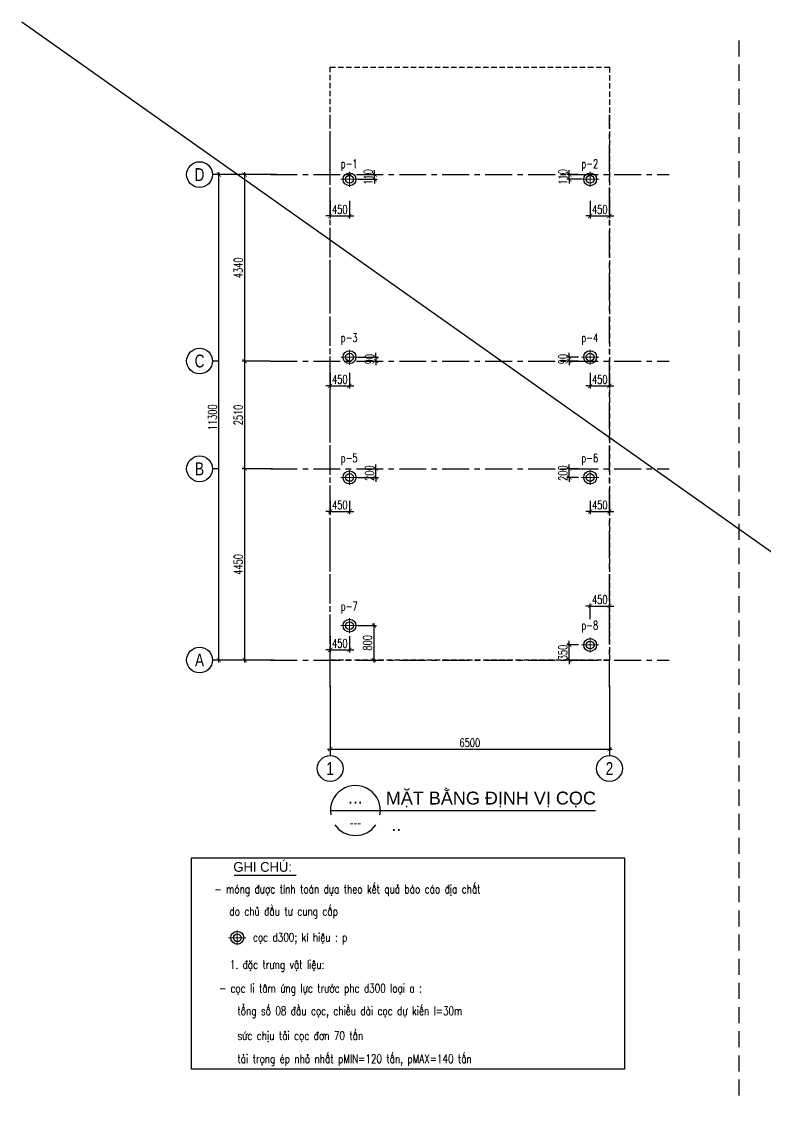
# Model space of a CAD drawing. Header units: millimetres. Extents: x -529861 to -223882, y -171969 to 61504.
# Drawn here: x -472310 to -455016, y -765 to 24795 of the extents above; entities that cross this region are included whole.
import ezdxf
from ezdxf.enums import TextEntityAlignment as Align

# ---------------------------------------------------------------- set-up
doc = ezdxf.new("R2010")
doc.units = ezdxf.units.MM
doc.header["$LTSCALE"] = 5000
for name, pattern in [('CENTER', [2, 1.25, -0.25, 0.25, -0.25]), ('HIDDEN', [0.375, 0.25, -0.125]), ('HIDDEN2', [0.1875, 0.125, -0.0625])]:
    doc.linetypes.add(name, pattern=pattern)
doc.layers.get('Defpoints').update_dxf_attribs({"color": 143})
for name, color, linetype, lineweight in [('01- Axis', 5, 'CENTER', 15), ('S-Concrete', 4, 'Continuous', 25), ('S-dims', 8, 'Continuous', 18), ('S-hidden', 9, 'HIDDEN2', 25), ('S-text', 2, 'Continuous', 20), ('S-TEXT35', 3, 'Continuous', 30)]:
    doc.layers.add(name, color=color, linetype=linetype, lineweight=lineweight)
for name, color, linetype in [('KCS_AXIS', 18, 'CENTER'), ('KCS_CHI', 1, 'Continuous'), ('KCS_DIM', 1, 'Continuous'), ('KCS_HIDDEN', 8, 'HIDDEN'), ('KCS_TEXT', 2, 'Continuous')]:
    doc.layers.add(name, color=color, linetype=linetype)
doc.layers.add('KCS_Plotter', color=11, linetype='Continuous', plot=False)
doc.styles.add('.VnArialH', font='')
doc.styles.add('AVH', font='')
doc.styles.add('s-text', font='vnsimli.shx', dxfattribs={"width": 0.7})
doc.styles.add('style1', font='arial.ttf', dxfattribs={"width": 0.75})
doc.styles.add('VNAVANTH', font='')
doc.styles.add('vnsimpli', font='vnsimli.shx', dxfattribs={"width": 0.65})
doc.styles.get('.VnArialH').set_extended_font_data('.VnArialH')
doc.styles.get('AVH').set_extended_font_data('.VnAvantH')
doc.styles.get('VNAVANTH').set_extended_font_data('.VnAvantH')
doc.dimstyles.new('1-100s', dxfattribs={"dimtxt": 200, "dimasz": 100, "dimexe": 60, "dimexo": 0, "dimgap": 50, "dimtad": 1, "dimdec": 0, "dimzin": 0, "dimdsep": 46, "dimtxsty": 's-text', "dimblk1": 'ARCHTICK', "dimblk2": 'ARCHTICK', "dimsah": 1, "dimcen": 80, "dimdle": 60, "dimclrd": 9, "dimclre": 9, "dimclrt": 2, "dimadec": 0, "dimazin": 0, "dimtfac": 0.0001, "dimtdec": 0, "dimtix": 1, "dimtmove": 1, "dimatfit": 3, "dimldrblk": 'ARCHTICK', "dimfxl": 200, "dimtolj": 1, "dimtzin": 0, "dimarcsym": 0})

# ---------------------------------------------------------------- blocks, each defined once
blk = doc.blocks.new('D350')
at = {"color": 2, "ltscale": 0.15}
blk.add_circle((0, 0), 150, dxfattribs=at)
at = {"ltscale": 0.15}
blk.add_circle((0, 0), 90.1, dxfattribs=at)
at = {"layer": '01- Axis', "ltscale": 100}
for p, q in [((202, 0), (-202, 0)), ((0, -172), (0, 172))]:
    blk.add_line(p, q, dxfattribs=at)
blk = doc.blocks.new('mb coc LK-A1')
for p in [(0, 90), (5600, 90), (0, -4050), (5600, -4050), (0, -6850), (5600, -6850), (0, -10300), (5600, -10750)]:
    blk.add_blockref('D350', p)
blk = doc.blocks.new('_ArchTick')
at = {"color": 0, "linetype": 'ByBlock', "const_width": 0.15}
blk.add_lwpolyline([(-0.5, -0.5), (0.5, 0.5)], dxfattribs=at)
blk = doc.blocks.new('*D825')
at = {"layer": 'Defpoints', "color": 0, "linetype": 'ByBlock', "ltscale": 1500, "transparency": 16777216}
for p in [(-465137, 20631), (-464687, 20631), (-464687, 20279)]:
    blk.add_point(p, dxfattribs=at)
at = {"layer": 'S-dims', "color": 9, "linetype": 'ByBlock', "lineweight": -2, "ltscale": 1500, "transparency": 16777216}
for p, q in [((-465137, 20631), (-465137, 20219)), ((-464687, 20631), (-464687, 20219)), ((-465137, 20279), (-465237, 20279)), ((-465137, 20279), (-464687, 20279)), ((-464687, 20279), (-464587, 20279))]:
    blk.add_line(p, q, dxfattribs=at)
at = {"layer": 'S-dims', "color": 9, "linetype": 'ByBlock', "lineweight": -2, "ltscale": 1500, "transparency": 16777216, "xscale": 100, "yscale": 100, "zscale": 100}
blk.add_blockref('_ArchTick', (-465137, 20279), dxfattribs=at)
at = {"layer": 'S-dims', "color": 9, "linetype": 'ByBlock', "lineweight": -2, "ltscale": 1500, "transparency": 16777216, "xscale": 100, "yscale": 100, "zscale": 100, "rotation": 180}
blk.add_blockref('_ArchTick', (-464687, 20279), dxfattribs=at)
at = {"layer": 'S-dims', "color": 2, "linetype": 'ByBlock', "ltscale": 1500, "transparency": 16777216, "insert": (-464912, 20429), "char_height": 200, "attachment_point": 5, "style": 's-text'}
blk.add_mtext('\\A1;450', dxfattribs=at)
blk = doc.blocks.new('*D826')
at = {"layer": 'Defpoints', "color": 0, "linetype": 'ByBlock', "ltscale": 1500, "transparency": 16777216}
for p in [(-464485, 21243), (-464102, 21243), (-464485, 21133)]:
    blk.add_point(p, dxfattribs=at)
at = {"layer": 'S-dims', "color": 9, "linetype": 'ByBlock', "lineweight": -2, "ltscale": 1500, "transparency": 16777216}
for p, q in [((-464485, 21243), (-464042, 21243)), ((-464102, 21243), (-464102, 21343)), ((-464102, 21133), (-464102, 21243)), ((-464485, 21133), (-464042, 21133)), ((-464102, 21133), (-464102, 21033))]:
    blk.add_line(p, q, dxfattribs=at)
at = {"layer": 'S-dims', "color": 9, "linetype": 'ByBlock', "lineweight": -2, "ltscale": 1500, "transparency": 16777216, "xscale": 100, "yscale": 100, "zscale": 100}
for p, rotation in [((-464102, 21243), 270), ((-464102, 21133), 90)]:
    blk.add_blockref('_ArchTick', p, dxfattribs=dict(at, rotation=rotation))
at = {"layer": 'S-dims', "color": 2, "linetype": 'ByBlock', "ltscale": 1500, "transparency": 16777216, "insert": (-464252, 21188), "char_height": 200, "attachment_point": 5, "rotation": 90, "style": 's-text'}
blk.add_mtext('\\A1;110', dxfattribs=at)
blk = doc.blocks.new('*D827')
at = {"layer": 'Defpoints', "color": 0, "linetype": 'ByBlock', "ltscale": 1500, "transparency": 16777216}
for p in [(-459087, 20631), (-458637, 20631), (-458637, 20279)]:
    blk.add_point(p, dxfattribs=at)
at = {"layer": 'S-dims', "color": 9, "linetype": 'ByBlock', "lineweight": -2, "ltscale": 1500, "transparency": 16777216}
for p, q in [((-459087, 20631), (-459087, 20219)), ((-458637, 20631), (-458637, 20219)), ((-459087, 20279), (-459187, 20279)), ((-459087, 20279), (-458637, 20279)), ((-458637, 20279), (-458537, 20279))]:
    blk.add_line(p, q, dxfattribs=at)
at = {"layer": 'S-dims', "color": 9, "linetype": 'ByBlock', "lineweight": -2, "ltscale": 1500, "transparency": 16777216, "xscale": 100, "yscale": 100, "zscale": 100}
blk.add_blockref('_ArchTick', (-459087, 20279), dxfattribs=at)
at = {"layer": 'S-dims', "color": 9, "linetype": 'ByBlock', "lineweight": -2, "ltscale": 1500, "transparency": 16777216, "xscale": 100, "yscale": 100, "zscale": 100, "rotation": 180}
blk.add_blockref('_ArchTick', (-458637, 20279), dxfattribs=at)
at = {"layer": 'S-dims', "color": 2, "linetype": 'ByBlock', "ltscale": 1500, "transparency": 16777216, "insert": (-458862, 20429), "char_height": 200, "attachment_point": 5, "style": 's-text'}
blk.add_mtext('\\A1;450', dxfattribs=at)
blk = doc.blocks.new('*D828')
at = {"layer": 'Defpoints', "color": 0, "linetype": 'ByBlock', "ltscale": 1500, "transparency": 16777216}
for p in [(-459571, 21243), (-459359, 21243), (-459289, 21133)]:
    blk.add_point(p, dxfattribs=at)
at = {"layer": 'S-dims', "color": 9, "linetype": 'ByBlock', "lineweight": -2, "ltscale": 1500, "transparency": 16777216}
for p, q in [((-459359, 21243), (-459631, 21243)), ((-459571, 21243), (-459571, 21343)), ((-459571, 21133), (-459571, 21243)), ((-459289, 21133), (-459631, 21133)), ((-459571, 21133), (-459571, 21033))]:
    blk.add_line(p, q, dxfattribs=at)
at = {"layer": 'S-dims', "color": 9, "linetype": 'ByBlock', "lineweight": -2, "ltscale": 1500, "transparency": 16777216, "xscale": 100, "yscale": 100, "zscale": 100}
for p, rotation in [((-459571, 21243), 270), ((-459571, 21133), 90)]:
    blk.add_blockref('_ArchTick', p, dxfattribs=dict(at, rotation=rotation))
at = {"layer": 'S-dims', "color": 2, "linetype": 'ByBlock', "ltscale": 1500, "transparency": 16777216, "insert": (-459721, 21188), "char_height": 200, "attachment_point": 5, "rotation": 90, "style": 's-text'}
blk.add_mtext('\\A1;110', dxfattribs=at)
blk = doc.blocks.new('*D829')
at = {"layer": 'Defpoints', "color": 0, "linetype": 'ByBlock', "ltscale": 1500, "transparency": 16777216}
for p in [(-465137, 16628), (-464687, 16628), (-464687, 16324)]:
    blk.add_point(p, dxfattribs=at)
at = {"layer": 'S-dims', "color": 9, "linetype": 'ByBlock', "lineweight": -2, "ltscale": 1500, "transparency": 16777216}
for p, q in [((-465137, 16628), (-465137, 16264)), ((-464687, 16628), (-464687, 16264)), ((-465137, 16324), (-465237, 16324)), ((-465137, 16324), (-464687, 16324)), ((-464687, 16324), (-464587, 16324))]:
    blk.add_line(p, q, dxfattribs=at)
at = {"layer": 'S-dims', "color": 9, "linetype": 'ByBlock', "lineweight": -2, "ltscale": 1500, "transparency": 16777216, "xscale": 100, "yscale": 100, "zscale": 100}
blk.add_blockref('_ArchTick', (-465137, 16324), dxfattribs=at)
at = {"layer": 'S-dims', "color": 9, "linetype": 'ByBlock', "lineweight": -2, "ltscale": 1500, "transparency": 16777216, "xscale": 100, "yscale": 100, "zscale": 100, "rotation": 180}
blk.add_blockref('_ArchTick', (-464687, 16324), dxfattribs=at)
at = {"layer": 'S-dims', "color": 2, "linetype": 'ByBlock', "ltscale": 1500, "transparency": 16777216, "insert": (-464912, 16474), "char_height": 200, "attachment_point": 5, "style": 's-text'}
blk.add_mtext('\\A1;450', dxfattribs=at)
blk = doc.blocks.new('*D830')
at = {"layer": 'Defpoints', "color": 0, "linetype": 'ByBlock', "ltscale": 1500, "transparency": 16777216}
for p in [(-464485, 16993), (-464485, 16903), (-464071, 16903)]:
    blk.add_point(p, dxfattribs=at)
at = {"layer": 'S-dims', "color": 9, "linetype": 'ByBlock', "lineweight": -2, "ltscale": 1500, "transparency": 16777216}
for p, q in [((-464485, 16993), (-464011, 16993)), ((-464485, 16903), (-464011, 16903)), ((-464071, 16993), (-464071, 17093)), ((-464071, 16993), (-464071, 16903)), ((-464071, 16903), (-464071, 16803))]:
    blk.add_line(p, q, dxfattribs=at)
at = {"layer": 'S-dims', "color": 9, "linetype": 'ByBlock', "lineweight": -2, "ltscale": 1500, "transparency": 16777216, "xscale": 100, "yscale": 100, "zscale": 100}
for p, rotation in [((-464071, 16993), 270), ((-464071, 16903), 90)]:
    blk.add_blockref('_ArchTick', p, dxfattribs=dict(at, rotation=rotation))
at = {"layer": 'S-dims', "color": 2, "linetype": 'ByBlock', "ltscale": 1500, "transparency": 16777216, "insert": (-464221, 16948), "char_height": 200, "attachment_point": 5, "rotation": 90, "style": 's-text'}
blk.add_mtext('\\A1;90', dxfattribs=at)
blk = doc.blocks.new('*D831')
at = {"layer": 'Defpoints', "color": 0, "linetype": 'ByBlock', "ltscale": 1500, "transparency": 16777216}
for p in [(-459087, 16628), (-458637, 16628), (-458637, 16324)]:
    blk.add_point(p, dxfattribs=at)
at = {"layer": 'S-dims', "color": 9, "linetype": 'ByBlock', "lineweight": -2, "ltscale": 1500, "transparency": 16777216}
for p, q in [((-459087, 16628), (-459087, 16264)), ((-458637, 16628), (-458637, 16264)), ((-459087, 16324), (-459187, 16324)), ((-459087, 16324), (-458637, 16324)), ((-458637, 16324), (-458537, 16324))]:
    blk.add_line(p, q, dxfattribs=at)
at = {"layer": 'S-dims', "color": 9, "linetype": 'ByBlock', "lineweight": -2, "ltscale": 1500, "transparency": 16777216, "xscale": 100, "yscale": 100, "zscale": 100}
blk.add_blockref('_ArchTick', (-459087, 16324), dxfattribs=at)
at = {"layer": 'S-dims', "color": 9, "linetype": 'ByBlock', "lineweight": -2, "ltscale": 1500, "transparency": 16777216, "xscale": 100, "yscale": 100, "zscale": 100, "rotation": 180}
blk.add_blockref('_ArchTick', (-458637, 16324), dxfattribs=at)
at = {"layer": 'S-dims', "color": 2, "linetype": 'ByBlock', "ltscale": 1500, "transparency": 16777216, "insert": (-458862, 16474), "char_height": 200, "attachment_point": 5, "style": 's-text'}
blk.add_mtext('\\A1;450', dxfattribs=at)
blk = doc.blocks.new('*D832')
at = {"layer": 'Defpoints', "color": 0, "linetype": 'ByBlock', "ltscale": 1500, "transparency": 16777216}
for p in [(-459571, 16903), (-459359, 16993), (-459359, 16903)]:
    blk.add_point(p, dxfattribs=at)
at = {"layer": 'S-dims', "color": 9, "linetype": 'ByBlock', "lineweight": -2, "ltscale": 1500, "transparency": 16777216}
for p, q in [((-459359, 16993), (-459631, 16993)), ((-459359, 16903), (-459631, 16903)), ((-459571, 16993), (-459571, 17093)), ((-459571, 16993), (-459571, 16903)), ((-459571, 16903), (-459571, 16803))]:
    blk.add_line(p, q, dxfattribs=at)
at = {"layer": 'S-dims', "color": 9, "linetype": 'ByBlock', "lineweight": -2, "ltscale": 1500, "transparency": 16777216, "xscale": 100, "yscale": 100, "zscale": 100}
for p, rotation in [((-459571, 16993), 270), ((-459571, 16903), 90)]:
    blk.add_blockref('_ArchTick', p, dxfattribs=dict(at, rotation=rotation))
at = {"layer": 'S-dims', "color": 2, "linetype": 'ByBlock', "ltscale": 1500, "transparency": 16777216, "insert": (-459721, 16948), "char_height": 200, "attachment_point": 5, "rotation": 90, "style": 's-text'}
blk.add_mtext('\\A1;90', dxfattribs=at)
blk = doc.blocks.new('*D833')
at = {"layer": 'Defpoints', "color": 0, "linetype": 'ByBlock', "ltscale": 1500, "transparency": 16777216}
for p in [(-465137, 13651), (-464687, 13651), (-464687, 13401)]:
    blk.add_point(p, dxfattribs=at)
at = {"layer": 'S-dims', "color": 9, "linetype": 'ByBlock', "lineweight": -2, "ltscale": 1500, "transparency": 16777216}
for p, q in [((-465137, 13651), (-465137, 13341)), ((-464687, 13651), (-464687, 13341)), ((-465137, 13401), (-465237, 13401)), ((-465137, 13401), (-464687, 13401)), ((-464687, 13401), (-464587, 13401))]:
    blk.add_line(p, q, dxfattribs=at)
at = {"layer": 'S-dims', "color": 9, "linetype": 'ByBlock', "lineweight": -2, "ltscale": 1500, "transparency": 16777216, "xscale": 100, "yscale": 100, "zscale": 100}
blk.add_blockref('_ArchTick', (-465137, 13401), dxfattribs=at)
at = {"layer": 'S-dims', "color": 9, "linetype": 'ByBlock', "lineweight": -2, "ltscale": 1500, "transparency": 16777216, "xscale": 100, "yscale": 100, "zscale": 100, "rotation": 180}
blk.add_blockref('_ArchTick', (-464687, 13401), dxfattribs=at)
at = {"layer": 'S-dims', "color": 2, "linetype": 'ByBlock', "ltscale": 1500, "transparency": 16777216, "insert": (-464912, 13551), "char_height": 200, "attachment_point": 5, "style": 's-text'}
blk.add_mtext('\\A1;450', dxfattribs=at)
blk = doc.blocks.new('*D834')
at = {"layer": 'Defpoints', "color": 0, "linetype": 'ByBlock', "ltscale": 1500, "transparency": 16777216}
for p in [(-464485, 14393), (-464071, 14393), (-464485, 14193)]:
    blk.add_point(p, dxfattribs=at)
at = {"layer": 'S-dims', "color": 9, "linetype": 'ByBlock', "lineweight": -2, "ltscale": 1500, "transparency": 16777216}
for p, q in [((-464485, 14393), (-464011, 14393)), ((-464071, 14393), (-464071, 14493)), ((-464071, 14193), (-464071, 14393)), ((-464485, 14193), (-464011, 14193)), ((-464071, 14193), (-464071, 14093))]:
    blk.add_line(p, q, dxfattribs=at)
at = {"layer": 'S-dims', "color": 9, "linetype": 'ByBlock', "lineweight": -2, "ltscale": 1500, "transparency": 16777216, "xscale": 100, "yscale": 100, "zscale": 100}
for p, rotation in [((-464071, 14393), 270), ((-464071, 14193), 90)]:
    blk.add_blockref('_ArchTick', p, dxfattribs=dict(at, rotation=rotation))
at = {"layer": 'S-dims', "color": 2, "linetype": 'ByBlock', "ltscale": 1500, "transparency": 16777216, "insert": (-464221, 14293), "char_height": 200, "attachment_point": 5, "rotation": 90, "style": 's-text'}
blk.add_mtext('\\A1;200', dxfattribs=at)
blk = doc.blocks.new('*D835')
at = {"layer": 'Defpoints', "color": 0, "linetype": 'ByBlock', "ltscale": 1500, "transparency": 16777216}
for p in [(-459087, 13651), (-458637, 13651), (-458637, 13401)]:
    blk.add_point(p, dxfattribs=at)
at = {"layer": 'S-dims', "color": 9, "linetype": 'ByBlock', "lineweight": -2, "ltscale": 1500, "transparency": 16777216}
for p, q in [((-459087, 13651), (-459087, 13341)), ((-458637, 13651), (-458637, 13341)), ((-459087, 13401), (-459187, 13401)), ((-459087, 13401), (-458637, 13401)), ((-458637, 13401), (-458537, 13401))]:
    blk.add_line(p, q, dxfattribs=at)
at = {"layer": 'S-dims', "color": 9, "linetype": 'ByBlock', "lineweight": -2, "ltscale": 1500, "transparency": 16777216, "xscale": 100, "yscale": 100, "zscale": 100}
blk.add_blockref('_ArchTick', (-459087, 13401), dxfattribs=at)
at = {"layer": 'S-dims', "color": 9, "linetype": 'ByBlock', "lineweight": -2, "ltscale": 1500, "transparency": 16777216, "xscale": 100, "yscale": 100, "zscale": 100, "rotation": 180}
blk.add_blockref('_ArchTick', (-458637, 13401), dxfattribs=at)
at = {"layer": 'S-dims', "color": 2, "linetype": 'ByBlock', "ltscale": 1500, "transparency": 16777216, "insert": (-458862, 13551), "char_height": 200, "attachment_point": 5, "style": 's-text'}
blk.add_mtext('\\A1;450', dxfattribs=at)
blk = doc.blocks.new('*D836')
at = {"layer": 'Defpoints', "color": 0, "linetype": 'ByBlock', "ltscale": 1500, "transparency": 16777216}
for p in [(-459571, 14393), (-459359, 14393), (-459359, 14193)]:
    blk.add_point(p, dxfattribs=at)
at = {"layer": 'S-dims', "color": 9, "linetype": 'ByBlock', "lineweight": -2, "ltscale": 1500, "transparency": 16777216}
for p, q in [((-459359, 14393), (-459631, 14393)), ((-459571, 14393), (-459571, 14493)), ((-459571, 14193), (-459571, 14393)), ((-459359, 14193), (-459631, 14193)), ((-459571, 14193), (-459571, 14093))]:
    blk.add_line(p, q, dxfattribs=at)
at = {"layer": 'S-dims', "color": 9, "linetype": 'ByBlock', "lineweight": -2, "ltscale": 1500, "transparency": 16777216, "xscale": 100, "yscale": 100, "zscale": 100}
for p, rotation in [((-459571, 14393), 270), ((-459571, 14193), 90)]:
    blk.add_blockref('_ArchTick', p, dxfattribs=dict(at, rotation=rotation))
at = {"layer": 'S-dims', "color": 2, "linetype": 'ByBlock', "ltscale": 1500, "transparency": 16777216, "insert": (-459721, 14293), "char_height": 200, "attachment_point": 5, "rotation": 90, "style": 's-text'}
blk.add_mtext('\\A1;200', dxfattribs=at)
blk = doc.blocks.new('*D837')
at = {"layer": 'Defpoints', "color": 0, "linetype": 'ByBlock', "ltscale": 1500, "transparency": 16777216}
for p in [(-465137, 10495), (-464687, 10495), (-464687, 10179)]:
    blk.add_point(p, dxfattribs=at)
at = {"layer": 'S-dims', "color": 9, "linetype": 'ByBlock', "lineweight": -2, "ltscale": 1500, "transparency": 16777216}
for p, q in [((-465137, 10495), (-465137, 10119)), ((-464687, 10495), (-464687, 10119)), ((-465137, 10179), (-465237, 10179)), ((-465137, 10179), (-464687, 10179)), ((-464687, 10179), (-464587, 10179))]:
    blk.add_line(p, q, dxfattribs=at)
at = {"layer": 'S-dims', "color": 9, "linetype": 'ByBlock', "lineweight": -2, "ltscale": 1500, "transparency": 16777216, "xscale": 100, "yscale": 100, "zscale": 100}
blk.add_blockref('_ArchTick', (-465137, 10179), dxfattribs=at)
at = {"layer": 'S-dims', "color": 9, "linetype": 'ByBlock', "lineweight": -2, "ltscale": 1500, "transparency": 16777216, "xscale": 100, "yscale": 100, "zscale": 100, "rotation": 180}
blk.add_blockref('_ArchTick', (-464687, 10179), dxfattribs=at)
at = {"layer": 'S-dims', "color": 2, "linetype": 'ByBlock', "ltscale": 1500, "transparency": 16777216, "insert": (-464912, 10329), "char_height": 200, "attachment_point": 5, "style": 's-text'}
blk.add_mtext('\\A1;450', dxfattribs=at)
blk = doc.blocks.new('*D838')
at = {"layer": 'Defpoints', "color": 0, "linetype": 'ByBlock', "ltscale": 1500, "transparency": 16777216}
for p in [(-464485, 10743), (-464485, 9943), (-464119, 9943)]:
    blk.add_point(p, dxfattribs=at)
at = {"layer": 'S-dims', "color": 9, "linetype": 'ByBlock', "lineweight": -2, "ltscale": 1500, "transparency": 16777216}
for p, q in [((-464485, 10743), (-464059, 10743)), ((-464119, 10803), (-464119, 9883)), ((-464485, 9943), (-464059, 9943))]:
    blk.add_line(p, q, dxfattribs=at)
at = {"layer": 'S-dims', "color": 9, "linetype": 'ByBlock', "lineweight": -2, "ltscale": 1500, "transparency": 16777216, "xscale": 100, "yscale": 100, "zscale": 100}
for p, rotation in [((-464119, 10743), 90), ((-464119, 9943), 270)]:
    blk.add_blockref('_ArchTick', p, dxfattribs=dict(at, rotation=rotation))
at = {"layer": 'S-dims', "color": 2, "linetype": 'ByBlock', "ltscale": 1500, "transparency": 16777216, "insert": (-464269, 10343), "char_height": 200, "attachment_point": 5, "rotation": 90, "style": 's-text'}
blk.add_mtext('\\A1;800', dxfattribs=at)
blk = doc.blocks.new('*D839')
at = {"layer": 'Defpoints', "color": 0, "linetype": 'ByBlock', "ltscale": 1500, "transparency": 16777216}
for p in [(-458637, 11199), (-459087, 10896), (-458637, 10896)]:
    blk.add_point(p, dxfattribs=at)
at = {"layer": 'S-dims', "color": 9, "linetype": 'ByBlock', "lineweight": -2, "ltscale": 1500, "transparency": 16777216}
for p, q in [((-459087, 10896), (-459087, 11259)), ((-458637, 10896), (-458637, 11259)), ((-459087, 11199), (-459187, 11199)), ((-459087, 11199), (-458637, 11199)), ((-458637, 11199), (-458537, 11199))]:
    blk.add_line(p, q, dxfattribs=at)
at = {"layer": 'S-dims', "color": 9, "linetype": 'ByBlock', "lineweight": -2, "ltscale": 1500, "transparency": 16777216, "xscale": 100, "yscale": 100, "zscale": 100}
blk.add_blockref('_ArchTick', (-459087, 11199), dxfattribs=at)
at = {"layer": 'S-dims', "color": 9, "linetype": 'ByBlock', "lineweight": -2, "ltscale": 1500, "transparency": 16777216, "xscale": 100, "yscale": 100, "zscale": 100, "rotation": 180}
blk.add_blockref('_ArchTick', (-458637, 11199), dxfattribs=at)
at = {"layer": 'S-dims', "color": 2, "linetype": 'ByBlock', "ltscale": 1500, "transparency": 16777216, "insert": (-458862, 11349), "char_height": 200, "attachment_point": 5, "style": 's-text'}
blk.add_mtext('\\A1;450', dxfattribs=at)
blk = doc.blocks.new('*D840')
at = {"layer": 'Defpoints', "color": 0, "linetype": 'ByBlock', "ltscale": 1500, "transparency": 16777216}
for p in [(-459571, 10293), (-459359, 10293), (-459359, 9943)]:
    blk.add_point(p, dxfattribs=at)
at = {"layer": 'S-dims', "color": 9, "linetype": 'ByBlock', "lineweight": -2, "ltscale": 1500, "transparency": 16777216}
for p, q in [((-459359, 10293), (-459631, 10293)), ((-459571, 10293), (-459571, 10393)), ((-459571, 9943), (-459571, 10293)), ((-459359, 9943), (-459631, 9943)), ((-459571, 9943), (-459571, 9843))]:
    blk.add_line(p, q, dxfattribs=at)
at = {"layer": 'S-dims', "color": 9, "linetype": 'ByBlock', "lineweight": -2, "ltscale": 1500, "transparency": 16777216, "xscale": 100, "yscale": 100, "zscale": 100}
for p, rotation in [((-459571, 10293), 270), ((-459571, 9943), 90)]:
    blk.add_blockref('_ArchTick', p, dxfattribs=dict(at, rotation=rotation))
at = {"layer": 'S-dims', "color": 2, "linetype": 'ByBlock', "ltscale": 1500, "transparency": 16777216, "insert": (-459721, 10118), "char_height": 200, "attachment_point": 5, "rotation": 90, "style": 's-text'}
blk.add_mtext('\\A1;350', dxfattribs=at)
blk = doc.blocks.new('*U823')
blk.add_line((1, 0), (96.96, 0))
for major_axis, start_param, end_param in [((9.04, 0), -0.176637, 3.316767), ((-9.04, 0.01), 0.612827, 2.529211)]:
    blk.add_ellipse((10.04, 0), major_axis=major_axis, ratio=1, start_param=start_param, end_param=end_param)
at = {"layer": 'S-TEXT35', "style": 'VNAVANTH'}
for tag, p in [('VIET_NAME', (21.64, 3.33)), ('ENGLISH_NAME', (21.64, -7.83))]:
    blk.add_attdef(tag, p, '', height=5, dxfattribs=at)
for tag, height, p in [('VIEW-NUMBER', 5, (10.04, 1.5)), ('SHEET_NUMBER', 2.5, (10.04, -5))]:
    blk.add_attdef(tag, text='', height=height, dxfattribs=at).set_placement(p, align=Align.CENTER)
blk = doc.blocks.new('*D1159')
at = {"layer": 'Defpoints', "color": 0, "ltscale": 1500, "transparency": 16777216}
for p in [(-30105, -46736), (-23605, -46736), (-23605, -48212)]:
    blk.add_point(p, dxfattribs=at)
at = {"layer": 'KCS_DIM', "color": 9, "lineweight": -2, "ltscale": 1500, "transparency": 16777216}
for p, q in [((-30105, -46736), (-30105, -48272)), ((-23605, -46736), (-23605, -48272)), ((-30165, -48212), (-23545, -48212))]:
    blk.add_line(p, q, dxfattribs=at)
at = {"layer": 'KCS_DIM', "color": 9, "lineweight": -2, "ltscale": 1500, "transparency": 16777216, "xscale": 100, "yscale": 100, "zscale": 100, "rotation": 180}
blk.add_blockref('_ArchTick', (-30105, -48212), dxfattribs=at)
at = {"layer": 'KCS_DIM', "color": 9, "lineweight": -2, "ltscale": 1500, "transparency": 16777216, "xscale": 100, "yscale": 100, "zscale": 100}
blk.add_blockref('_ArchTick', (-23605, -48212), dxfattribs=at)
at = {"layer": 'KCS_DIM', "color": 2, "ltscale": 1500, "transparency": 16777216, "insert": (-26855, -48062), "char_height": 200, "attachment_point": 5, "style": 's-text'}
blk.add_mtext('\\A1;6500', dxfattribs=at)
blk = doc.blocks.new('*D1160')
at = {"layer": 'Defpoints', "color": 0, "ltscale": 1500, "transparency": 16777216}
for p in [(-32095, -41688), (-31449, -41688), (-31412, -46138)]:
    blk.add_point(p, dxfattribs=at)
at = {"layer": 'KCS_DIM', "color": 9, "lineweight": -2, "ltscale": 1500, "transparency": 16777216}
for p, q in [((-32095, -46198), (-32095, -41628)), ((-31449, -41688), (-32155, -41688)), ((-31412, -46138), (-32155, -46138))]:
    blk.add_line(p, q, dxfattribs=at)
at = {"layer": 'KCS_DIM', "color": 9, "lineweight": -2, "ltscale": 1500, "transparency": 16777216, "xscale": 100, "yscale": 100, "zscale": 100}
for p, rotation in [((-32095, -41688), 90), ((-32095, -46138), 270)]:
    blk.add_blockref('_ArchTick', p, dxfattribs=dict(at, rotation=rotation))
at = {"layer": 'KCS_DIM', "color": 2, "ltscale": 1500, "transparency": 16777216, "insert": (-32245, -43913), "char_height": 200, "attachment_point": 5, "rotation": 90, "style": 's-text'}
blk.add_mtext('\\A1;4450', dxfattribs=at)
blk = doc.blocks.new('*D1161')
at = {"layer": 'Defpoints', "color": 0, "ltscale": 1500, "transparency": 16777216}
for p in [(-32095, -39178), (-31495, -39178), (-31449, -41688)]:
    blk.add_point(p, dxfattribs=at)
at = {"layer": 'KCS_DIM', "color": 9, "lineweight": -2, "ltscale": 1500, "transparency": 16777216}
for p, q in [((-31495, -39178), (-32155, -39178)), ((-32095, -41748), (-32095, -39118)), ((-31449, -41688), (-32155, -41688))]:
    blk.add_line(p, q, dxfattribs=at)
at = {"layer": 'KCS_DIM', "color": 9, "lineweight": -2, "ltscale": 1500, "transparency": 16777216, "xscale": 100, "yscale": 100, "zscale": 100}
for p, rotation in [((-32095, -39178), 90), ((-32095, -41688), 270)]:
    blk.add_blockref('_ArchTick', p, dxfattribs=dict(at, rotation=rotation))
at = {"layer": 'KCS_DIM', "color": 2, "ltscale": 1500, "transparency": 16777216, "insert": (-32245, -40433), "char_height": 200, "attachment_point": 5, "rotation": 90, "style": 's-text'}
blk.add_mtext('\\A1;2510', dxfattribs=at)
blk = doc.blocks.new('*D1162')
at = {"layer": 'Defpoints', "color": 0, "ltscale": 1500, "transparency": 16777216}
for p in [(-32095, -34838), (-31346, -34838), (-31495, -39178)]:
    blk.add_point(p, dxfattribs=at)
at = {"layer": 'KCS_DIM', "color": 9, "lineweight": -2, "ltscale": 1500, "transparency": 16777216}
for p, q in [((-31346, -34838), (-32155, -34838)), ((-32095, -39238), (-32095, -34778)), ((-31495, -39178), (-32155, -39178))]:
    blk.add_line(p, q, dxfattribs=at)
at = {"layer": 'KCS_DIM', "color": 9, "lineweight": -2, "ltscale": 1500, "transparency": 16777216, "xscale": 100, "yscale": 100, "zscale": 100}
for p, rotation in [((-32095, -34838), 90), ((-32095, -39178), 270)]:
    blk.add_blockref('_ArchTick', p, dxfattribs=dict(at, rotation=rotation))
at = {"layer": 'KCS_DIM', "color": 2, "ltscale": 1500, "transparency": 16777216, "insert": (-32245, -37008), "char_height": 200, "attachment_point": 5, "rotation": 90, "style": 's-text'}
blk.add_mtext('\\A1;4340', dxfattribs=at)
blk = doc.blocks.new('*D1163')
at = {"layer": 'Defpoints', "color": 0, "ltscale": 1500, "transparency": 16777216}
for p in [(-32695, -34838), (-31495, -34838), (-31495, -46138)]:
    blk.add_point(p, dxfattribs=at)
at = {"layer": 'KCS_DIM', "color": 9, "lineweight": -2, "ltscale": 1500, "transparency": 16777216}
for p, q in [((-31495, -34838), (-32755, -34838)), ((-32695, -46198), (-32695, -34778)), ((-31495, -46138), (-32755, -46138))]:
    blk.add_line(p, q, dxfattribs=at)
at = {"layer": 'KCS_DIM', "color": 9, "lineweight": -2, "ltscale": 1500, "transparency": 16777216, "xscale": 100, "yscale": 100, "zscale": 100}
for p, rotation in [((-32695, -34838), 90), ((-32695, -46138), 270)]:
    blk.add_blockref('_ArchTick', p, dxfattribs=dict(at, rotation=rotation))
at = {"layer": 'KCS_DIM', "color": 2, "ltscale": 1500, "transparency": 16777216, "insert": (-32845, -40488), "char_height": 200, "attachment_point": 5, "rotation": 90, "style": 's-text'}
blk.add_mtext('\\A1;11300', dxfattribs=at)
blk = doc.blocks.new('2-LUOI TRUC')
at = {"layer": 'KCS_AXIS', "ltscale": 0.1}
for p, q in [((-30105.3, -46766.5), (-30105.3, -33447.5)), ((-23605.3, -46766.5), (-23605.3, -33447.5)), ((-31495.3, -34837.5), (-22215.3, -34837.5)), ((-31495.3, -39177.5), (-22215.3, -39177.5)), ((-31495.3, -41687.5), (-22215.3, -41687.5)), ((-31495.3, -46137.5), (-22215.3, -46137.5))]:
    blk.add_line(p, q, dxfattribs=at)
at = {"layer": 'KCS_CHI', "ltscale": 1500}
for p, q in [((-32695.3, -34837.5), (-32845.3, -34837.5)), ((-32695.3, -39177.5), (-32845.3, -39177.5)), ((-32695.3, -41687.5), (-32845.3, -41687.5)), ((-32695.3, -46137.5), (-32845.3, -46137.5)), ((-30105.3, -48211.7), (-30105.3, -48361.7)), ((-23605.3, -48211.7), (-23605.3, -48361.7))]:
    blk.add_line(p, q, dxfattribs=at)
for centre in [(-33145.3, -34837.5), (-33145.3, -39177.5), (-33145.3, -41687.5), (-33145.3, -46137.5), (-30105.3, -48661.7), (-23605.3, -48661.7)]:
    blk.add_circle(centre, 300, dxfattribs=at)
at = {"layer": 'KCS_TEXT', "color": 4, "ltscale": 1500, "style": 'style1', "width": 0.75}
for s, p in [('D', (-33145.3, -34837.5)), ('C', (-33145.3, -39177.5)), ('B', (-33145.3, -41687.5)), ('A', (-33145.3, -46137.5)), ('1', (-30105.3, -48661.7)), ('2', (-23605.3, -48661.7))]:
    blk.add_text(s, height=300, dxfattribs=at).set_placement(p, align=Align.MIDDLE_CENTER)
at = {"layer": 'KCS_DIM', "ltscale": 1500}
for base, p1, p2, picture, middle in [((-32695.3, -34837.5), (-31495.3, -46137.5), (-31495.3, -34837.5), '*D1163', (-32845.3, -40487.5)), ((-32095.3, -34837.5), (-31495.3, -39177.5), (-31345.8, -34837.5), '*D1162', (-32245.3, -37007.5)), ((-32095.3, -39177.5), (-31449, -41687.5), (-31495.3, -39177.5), '*D1161', (-32245.3, -40432.5)), ((-32095.3, -41687.5), (-31412.2, -46137.5), (-31449, -41687.5), '*D1160', (-32245.3, -43912.5))]:
    dim = blk.add_linear_dim(base=base, p1=p1, p2=p2, angle=90, dimstyle='1-100s', dxfattribs=at)
    dim.commit()
    dim.dimension.update_dxf_attribs({"geometry": picture, "text_midpoint": middle})
dim = blk.add_linear_dim(base=(-23605.3, -48211.7), p1=(-30105.3, -46735.7), p2=(-23605.3, -46735.7), dimstyle='1-100s', dxfattribs=at)
dim.commit()
dim.dimension.update_dxf_attribs({"geometry": '*D1159', "text_midpoint": (-26855.3, -48061.7)})

msp = doc.modelspace()

# ---------------------------------------------------------------- linework, layer by layer
at = {"layer": 'KCS_HIDDEN', "ltscale": 0.3}
msp.add_line((-455628.51, 24364.94), (-455628.51, -335), dxfattribs=at)
at = {"layer": 'KCS_Plotter', "linetype": 'ByBlock', "ltscale": 1500}
msp.add_line((-472309.84, 24795.25), (-436163.59, -765.31), dxfattribs=at)
at = {"layer": 'S-Concrete'}
msp.add_line((-467368.24, 4934.65), (-465929.86, 4934.65), dxfattribs=at)
at = {"layer": 'S-hidden', "linetype": 'HIDDEN', "ltscale": 0.1}
msp.add_lwpolyline([(-465136.82, 23742.73), (-458636.82, 23742.73), (-458636.82, 9942.73), (-465136.82, 9942.73)], close=True, dxfattribs=at)
at = {"layer": 'S-hidden', "ltscale": 30}
msp.add_lwpolyline([(-468363.12, 5340.53), (-458288.44, 5340.53), (-458288.44, 415.94), (-468363.12, 415.94)], close=True, dxfattribs=at)

# ---------------------------------------------------------------- block references
ref = msp.add_blockref('*U823', (-465195.25, 6439.21), dxfattribs=dict(xscale=64.285713, yscale=64.285713, zscale=64.285713))
ref.add_attrib('SHEET_NUMBER', '---', dxfattribs={"layer": 'S-text', "height": 200, "style": 'VNAVANTH'}).set_placement((-464549.81, 6053.49), align=Align.CENTER)
ref.add_attrib('ENGLISH_NAME', '..', (-463711.52, 5966.1), dxfattribs={"layer": 'S-text', "height": 300, "style": '.VnArialH'})
ref.add_attrib('VIET_NAME', 'MÆT B»NG §ÞNH VÞ CäC', (-463841.78, 6579.38), dxfattribs={"layer": 'S-text', "height": 300, "style": '.VnArialH'})
ref.add_attrib('VIEW-NUMBER', '...', dxfattribs={"layer": 'S-text', "height": 300, "style": 'VNAVANTH'}).set_placement((-464549.81, 6599.92), align=Align.CENTER)
msp.add_blockref('D350', (-467299.68, 3477.39))
at = {"layer": 'KCS_AXIS'}
msp.add_blockref('2-LUOI TRUC', (-435031.48, 56080.28), dxfattribs=at)
at = {"layer": 'S-Concrete', "linetype": 'ByBlock'}
msp.add_blockref('mb coc LK-A1', (-464686.7, 21042.73), dxfattribs=at)

# ---------------------------------------------------------------- texts
at = {"layer": 'S-text', "style": 'vnsimpli'}
for s, width, p in [('p-1', 0.7, (-464890.27, 21395.77)), ('- mãng ®\xadîc tÝnh to¸n dùa theo kÕt qu¶ b¸o c¸o ®Þa chÊt ', 0.75, (-467829.6, 4510.88)), ('do chñ ®Çu t\xad cung cÊp', 0.75, (-467482.53, 3992.88)), ('cäc d300; kÝ hiÖu : p', 0.75, (-466934.67, 3388.47)), ('1. ®Æc tr\xadng vËt liÖu:', 0.75, (-467471.13, 2754.34)), ('     - cäc li t©m øng lùc tr\xadíc phc d300 lo¹i a :', 0.75, (-468284.92, 2201.84)), ('tæng sè 08 ®Çu cäc, chiÒu dµi cäc dù kiÕn l=30m ', 0.75, (-467293.85, 1675.68)), ('søc chÞu t¶i cäc ®¬n 70 tÊn', 0.75, (-467293.85, 1098.94)), ('t¶i träng Ðp nhá nhÊt pMIN=120 tÊn, pMAX=140 tÊn', 0.75, (-467293.85, 560.66))]:
    msp.add_text(s, height=200, dxfattribs=dict(at, width=width)).set_placement(p)
at = {"layer": 'S-text', "linetype": 'ByBlock', "ltscale": 1500, "style": 'vnsimpli', "width": 0.7}
for s, p in [('p-2', (-459290.39, 21395.77)), ('p-3', (-464890.27, 17345.77)), ('p-4', (-459290.39, 17345.77)), ('p-5', (-464890.27, 14545.77)), ('p-6', (-459290.39, 14545.77)), ('p-7', (-464890.27, 11095.77)), ('p-8', (-459290.39, 10652.57))]:
    msp.add_text(s, height=200, dxfattribs=at).set_placement(p)
at = {"layer": 'S-text', "style": 'AVH'}
msp.add_text('ghi chó:', height=226.667, dxfattribs=at).set_placement((-467390.02, 5013.37))

# ---------------------------------------------------------------- dimensions: what is measured, and where the dimension line sits
at = {"layer": 'S-dims', "linetype": 'ByBlock', "ltscale": 1500}
for base, p1, p2, picture, middle in [((-464101.73, 21242.73), (-464484.91, 21132.73), (-464484.91, 21242.73), '*D826', (-464251.73, 21187.73)), ((-459570.99, 21242.73), (-459288.61, 21132.73), (-459358.9, 21242.73), '*D828', (-459720.99, 21187.73)), ((-464070.55, 16902.61), (-464484.91, 16992.73), (-464484.91, 16902.61), '*D830', (-464220.55, 16947.67)), ((-459570.99, 16902.73), (-459358.9, 16992.73), (-459358.9, 16902.73), '*D832', (-459720.99, 16947.73)), ((-464070.55, 14392.73), (-464484.91, 14192.73), (-464484.91, 14392.73), '*D834', (-464220.55, 14292.73)), ((-459570.99, 14392.73), (-459358.9, 14192.73), (-459358.9, 14392.73), '*D836', (-459720.99, 14292.73)), ((-464118.92, 9942.73), (-464484.91, 10742.73), (-464484.91, 9942.73), '*D838', (-464268.92, 10342.73)), ((-459570.99, 10292.73), (-459358.9, 9942.73), (-459358.9, 10292.73), '*D840', (-459720.99, 10117.73))]:
    dim = msp.add_linear_dim(base=base, p1=p1, p2=p2, angle=90, dimstyle='1-100s', dxfattribs=at)
    dim.commit()
    dim.dimension.update_dxf_attribs({"geometry": picture, "text_midpoint": middle})
for base, p1, p2, picture, middle in [((-464686.7, 20278.67), (-465136.82, 20630.7), (-464686.7, 20630.7), '*D825', (-464911.76, 20428.67)), ((-458636.82, 20278.67), (-459086.82, 20630.7), (-458636.82, 20630.7), '*D827', (-458861.82, 20428.67)), ((-464686.7, 16324.17), (-465136.82, 16628.45), (-464686.7, 16628.45), '*D829', (-464911.76, 16474.17)), ((-458636.82, 16324.17), (-459086.82, 16628.45), (-458636.82, 16628.45), '*D831', (-458861.82, 16474.17)), ((-464686.7, 13400.81), (-465136.82, 13650.81), (-464686.7, 13650.81), '*D833', (-464911.76, 13550.81)), ((-458636.82, 13400.81), (-459086.82, 13650.81), (-458636.82, 13650.81), '*D835', (-458861.82, 13550.81)), ((-458636.82, 11198.77), (-459086.94, 10896.16), (-458636.82, 10896.16), '*D839', (-458861.88, 11348.77)), ((-464686.7, 10178.74), (-465136.82, 10494.98), (-464686.7, 10494.98), '*D837', (-464911.76, 10328.74))]:
    dim = msp.add_linear_dim(base=base, p1=p1, p2=p2, dimstyle='1-100s', dxfattribs=at)
    dim.commit()
    dim.dimension.update_dxf_attribs({"geometry": picture, "text_midpoint": middle})

doc.saveas('drawing.dxf')
